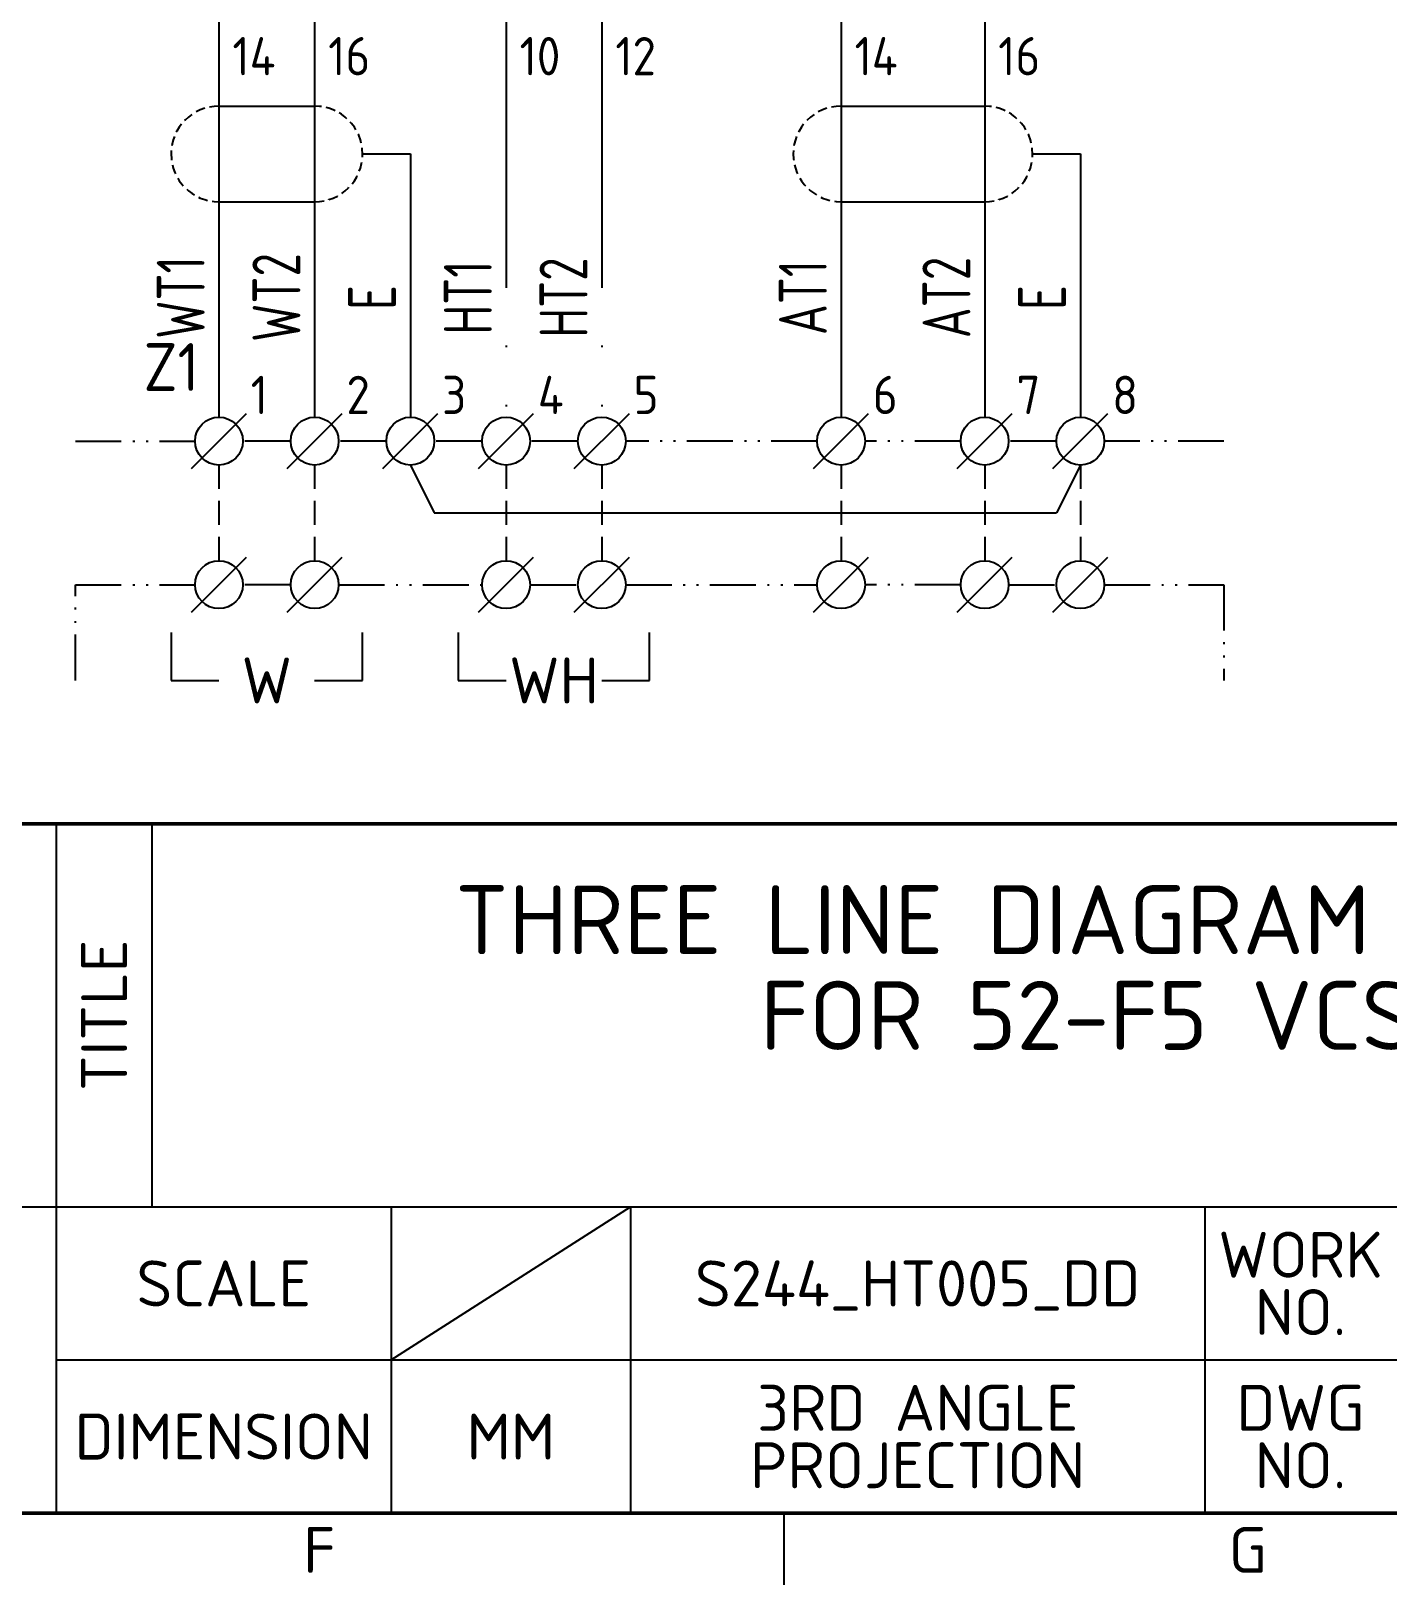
# Model space of a CAD drawing. Header units: millimetres. Extents: x 0 to 556, y 1 to 306.
# Drawn here: x 267.7 to 338.6, y 2.8 to 83.9 of the extents above; entities that cross this region are included whole.
import ezdxf
from ezdxf.enums import TextEntityAlignment as Align

# ---------------------------------------------------------------- set-up
doc = ezdxf.new("R2010")
doc.units = ezdxf.units.MM
for name, pattern in [('ACAD_ISO12W100', [21, 12, -3, 0, -3, 0, -3]), ('DASHED', [0.75, 0.5, -0.25]), ('HIDDEN', [0.375, 0.25, -0.125])]:
    doc.linetypes.add(name, pattern=pattern)
for name, color, linetype in [('LINK', 7, 'Continuous'), ('MISC', 7, 'Continuous'), ('Normal Text', 7, 'Continuous'), ('Sheet Line', 3, 'Continuous'), ('Sheet Text', 2, 'Continuous'), ('SYMS', 7, 'Continuous'), ('TAGS', 7, 'Continuous'), ('TERMS', 7, 'Continuous'), ('WIRE(DEFAULT)', 7, 'Continuous'), ('WIREFIXED', 7, 'Continuous')]:
    doc.layers.add(name, color=color, linetype=linetype)
doc.layers.add('Sheet Out Line', color=2, linetype='Continuous', lineweight=50)
doc.styles.add('WD', font='ISOCP2.shx')
doc.styles.add('WD_IEC', font='ISOCP2.shx', dxfattribs={"width": 1.1, "height": 2.4, "bigfont": 'whgtxt.shx'})

# ---------------------------------------------------------------- blocks, each defined once
blk = doc.blocks.new('VO72_TDT2')
for p, q in [((0, 2.5), (0, 0)), ((5, 2.5), (5, 0)), ((15, 2.5), (15, 0)), ((20, 2.5), (20, 0))]:
    blk.add_line(p, q)
blk.add_lwpolyline([(-2.5, 12.5), (22.5, 12.5), (22.5, 2.5), (-2.5, 2.5)], close=True)
at = {"style": 'WD', "width": 0.9}
blk.add_attdef('RATING2', text='', height=2.2, dxfattribs=at).set_placement((9.936, 12.452), align=Align.BOTTOM_CENTER)
at = {"style": 'WD'}
blk.add_attdef('TAG2', text='', height=2.4, dxfattribs=at).set_placement((10, 10.31), align=Align.MIDDLE_CENTER)
at = {"flags": 1}
for tag, p, height, style in [('INST', (23.301, 11.115), 1, 'WD_IEC'), ('LOC', (23.301, 9.915), 1, 'WD_IEC'), ('FAMILY', (23.301, 8.715), 1, 'WD_IEC'), ('XREF', (23.201, 7.502), 1, 'WD'), ('X8TERM01', (0, 0), 0.08, 'WD'), ('X8TERM02', (5, 0), 0.08, 'WD'), ('X8TERM03', (15, 0), 0.08, 'WD'), ('X8TERM04', (20, 0), 0.08, 'WD')]:
    blk.add_attdef(tag, p, '', height=height, dxfattribs=dict(at, style=style))
at = {"style": 'WD', "width": 0.9}
blk.add_attdef('RATING12', text='', height=2.4, dxfattribs=at).set_placement((10, 7.11), align=Align.MIDDLE_CENTER)
at = {"style": 'WD_IEC'}
for tag, p in [('TEXT1', (-0.008, 3.468)), ('TEXT2', (4.992, 3.468)), ('TEXT3', (14.992, 3.468)), ('TEXT4', (19.992, 3.468))]:
    blk.add_attdef(tag, text='', height=2.5, dxfattribs=at).set_placement(p, align=Align.MIDDLE)
at = {"linetype": 'Continuous', "style": 'WD'}
for tag, p in [('TERM01', (0.705, -0.892)), ('TERM02', (5.705, -0.892)), ('TERM03', (15.705, -0.892)), ('TERM04', (20.705, -0.892))]:
    blk.add_attdef(tag, p, '', height=2, dxfattribs=at)
blk = doc.blocks.new('VS0_11')
blk.add_line((0, 1.25), (0, -1.25))
at = {"linetype": 'DASHED'}
blk.add_arc((0, 0), 2.5, 90, 270, dxfattribs=at)
at = {"style": 'WD_IEC', "flags": 1}
for tag, p in [('X1LINKR', (0, 2.5)), ('X2TERM01', (0, 1.25)), ('X4TERM01', (-2.5, 0)), ('X8TERM01', (0, -1.25)), ('X1LINKL', (0, -2.5))]:
    blk.add_attdef(tag, p, '', height=0.32, dxfattribs=at)
blk = doc.blocks.new('VS0_21')
blk.add_line((0, 1.25), (0, -1.25))
at = {"linetype": 'DASHED'}
blk.add_arc((0, 0), 2.5, 270, 90, dxfattribs=at)
at = {"style": 'WD_IEC', "flags": 1}
blk.add_attdef('X1TERMDESC02', text='', height=2, rotation=90, dxfattribs=at).set_placement((3.76, 0.25), align=Align.TOP_LEFT)
for tag, p in [('WD_NOTJUMPERED', (2.5, 1.787)), ('X1TERM02', (2.5, 0))]:
    blk.add_attdef(tag, p, '', height=0.32, rotation=90, dxfattribs=at)
for tag, p in [('X4LINKR', (0, 2.5)), ('X2TERM01', (0, 1.25)), ('X8TERM01', (0, -1.25)), ('X4LINKL', (0, -2.5))]:
    blk.add_attdef(tag, p, '', height=0.32, dxfattribs=at)
blk = doc.blocks.new('WD_WNV')
at = {"linetype": 'Continuous', "style": 'WD_IEC', "width": 0.8}
blk.add_attdef('WIRENO', text='', height=2.5, rotation=90, dxfattribs=at).set_placement((-0.75, 0), align=Align.CENTER)
at = {"style": 'WD_IEC', "flags": 1}
for tag, p in [('W04USER', (-1, 0.875)), ('W05USER', (-1, 0.75)), ('W03USER', (-1, 1)), ('W02USER', (-1, 1.125)), ('W01USER', (-1, 1.25)), ('W08USER', (-1, 0.375)), ('W09USER', (-1, 0.25)), ('W06USER', (-1, 0.625)), ('W07USER', (-1, 0.5)), ('W10USER', (-1, 0.125))]:
    blk.add_attdef(tag, text='', height=0.08, dxfattribs=at).set_placement(p, align=Align.CENTER)
blk = doc.blocks.new('HT0W_TB1')
blk.add_circle((0, 0), 1.25)
at = {"layer": 'SYMS'}
blk.add_line((-1.439, -1.439), (1.439, 1.439), dxfattribs=at)
at = {"style": 'WD_IEC', "flags": 1}
for tag, p in [('INST', (-1.036, 7.871)), ('LOC', (-1.036, 4.871))]:
    blk.add_attdef(tag, text='', height=2.5, dxfattribs=at).set_placement(p, align=Align.BOTTOM_RIGHT)
at = {"style": 'WD_IEC'}
blk.add_attdef('TAGSTRIP', text='', height=2.5, dxfattribs=at).set_placement((-1.036, 1.871), align=Align.BOTTOM_RIGHT)
blk.add_attdef('TERM01', text='', height=2, dxfattribs=at).set_placement((1.657, 0.812), align=Align.BOTTOM_LEFT)
at = {"flags": 1}
for tag, p, height, style in [('X2TERM01', (0, 1.25), 0.25, 'WD_IEC'), ('X4LINK', (-1.25, 0), 0.01, 'WD'), ('X4TERM01', (-1.25, 0), 0.25, 'WD_IEC'), ('STRIPSEQ', (-0.023, -0.023), 0.025, 'WD_IEC'), ('X1LINK', (1.25, 0), 0.01, 'WD'), ('X1TERM01', (1.25, 0), 0.25, 'WD_IEC'), ('LINKTERM', (-0.023, -0.061), 0.025, 'WD_IEC'), ('X8TERM01', (0, -1.25), 0.25, 'WD_IEC')]:
    blk.add_attdef(tag, p, '', height=height, dxfattribs=dict(at, style=style))
at = {"style": 'WD_IEC', "flags": 1}
for tag, height, p in [('CAT', 1, (-1.952, -2.368)), ('MFG', 1, (-2.094, -3.633)), ('ASSYCODE', 1, (-2.043, -4.923)), ('DESC1', 2, (-1.784, -7.616)), ('DESC2', 2, (-1.784, -10.058)), ('DESC3', 2, (-1.784, -12.548))]:
    blk.add_attdef(tag, text='', height=height, dxfattribs=at).set_placement(p, align=Align.RIGHT)
blk = doc.blocks.new('HT0_TB1')
blk.add_circle((0, 0), 1.25)
at = {"layer": 'SYMS'}
blk.add_line((-1.439, -1.439), (1.439, 1.439), dxfattribs=at)
at = {"flags": 1}
for tag, p, height, style in [('X2TERM01', (0, 1.25), 0.25, 'WD_IEC'), ('X4LINK', (-1.25, 0), 0.01, 'WD'), ('X4TERM01', (-1.25, 0), 0.25, 'WD_IEC'), ('X1LINK', (1.25, 0), 0.01, 'WD'), ('X1TERM01', (1.25, 0), 0.25, 'WD_IEC'), ('X8TERM01', (0, -1.25), 0.25, 'WD_IEC')]:
    blk.add_attdef(tag, p, '', height=height, dxfattribs=dict(at, style=style))
blk = doc.blocks.new('VO72_TDT1')
at = {"layer": 'SYMS'}
for p, q in [((0, 2.5), (0, 0)), ((7.5, 2.5), (7.5, 0))]:
    blk.add_line(p, q, dxfattribs=at)
blk.add_lwpolyline([(-2.5, 12.5), (10, 12.5), (10, 2.5), (-2.5, 2.5)], close=True, dxfattribs=at)
at = {"style": 'WD'}
for tag, height, width, p in [('RATING2', 2.2, 0.9, (3.738, 14.415)), ('RATING12', 2.4, 0.75, (3.657, 6.994))]:
    blk.add_attdef(tag, text='', height=height, dxfattribs=dict(at, width=width)).set_placement(p, align=Align.MIDDLE_CENTER)
blk.add_attdef('TAG2', text='', height=2.4, dxfattribs=at).set_placement((3.635, 8.973), align=Align.CENTER)
at = {"flags": 1}
for tag, style, p in [('INST', 'WD_IEC', (-3.065, 9.996)), ('LOC', 'WD_IEC', (-3.065, 8.796)), ('FAMILY', 'WD_IEC', (-3.065, 7.596)), ('XREF', 'WD', (-3.165, 6.383))]:
    blk.add_attdef(tag, text='', height=1, dxfattribs=dict(at, style=style)).set_placement(p, align=Align.RIGHT)
at = {"style": 'WD_IEC'}
for tag, p in [('TEXT1', (-0.008, 3.468)), ('TEXT2', (7.492, 3.468))]:
    blk.add_attdef(tag, text='', height=2.5, dxfattribs=at).set_placement(p, align=Align.MIDDLE)
at = {"linetype": 'Continuous', "style": 'WD'}
for tag, p in [('TERM04', (0.705, -0.892)), ('TERM05', (8.205, -0.892))]:
    blk.add_attdef(tag, p, '', height=2, dxfattribs=at)
at = {"style": 'WD', "flags": 1}
for tag, p in [('X8TERM01', (0, 0)), ('X8TERM02', (7.5, 0))]:
    blk.add_attdef(tag, p, '', height=0.08, dxfattribs=at)
blk = doc.blocks.new('LSSA3')
at = {"layer": 'Sheet Line'}
for p, q in [((269, 42.5), (269, 6.5)), ((274, 42.5), (274, 22.5)), ((164, 22.5), (404, 22.5)), ((286.5, 22.5), (286.5, 6.5)), ((286.5, 14.5), (299, 22.5)), ((299, 22.5), (299, 6.5)), ((329, 22.5), (329, 6.5)), ((269, 14.5), (404, 14.5)), ((307, 6.5), (307, 2.75))]:
    blk.add_line(p, q, dxfattribs=at)
at = {"layer": 'Sheet Out Line'}
blk.add_line((16, 42.5), (404, 42.5), dxfattribs=at)
blk.add_lwpolyline([(16, 6.5), (404, 6.5), (404, 283.5), (16, 283.5)], close=True, dxfattribs=at)
at = {"style": 'WD_IEC', "width": 1.1}
for tag, height, p in [('DESC4', 2.4, (57.5, 39.5)), ('CUSTOMERS31', 3.8, (219, 38)), ('TITLE1', 3.6, (333, 37.5)), ('CUSTOMERS21', 3.8, (219, 35.25)), ('DESC3', 2.4, (57.5, 33.5)), ('CUSTOMERS32', 3.8, (219, 32.5)), ('TITLE2', 3.6, (333, 32.5)), ('CUSTOMERS22', 3.8, (219, 29.75)), ('RN', 3.5, (398, 28.75)), ('TITLE3', 3.6, (333, 27.5)), ('DESC2', 2.4, (57.5, 27.5)), ('CUSTOMERS33', 3.8, (219, 27)), ('DESC1', 2.4, (57.5, 21.5)), ('FILE', 2.4, (314, 18.5)), ('WORKNO', 3.5, (365.5, 18.5)), ('DESC0', 2.4, (57.5, 15.5)), ('SHN', 2.4, (395, 12)), ('TSH', 2.4, (401, 9))]:
    blk.add_attdef(tag, text='', height=height, dxfattribs=at).set_placement(p, align=Align.MIDDLE_CENTER)
at = {"style": 'WD_IEC'}
for tag, p in [('DATE4', (96.5, 39.5)), ('DRWN4', (111.5, 39.5)), ('DSGN4', (126.5, 39.5)), ('CHKD4', (141.5, 39.5)), ('APPD4', (156.5, 39.5)), ('DATE3', (96.5, 33.5)), ('DRWN3', (111.5, 33.5)), ('DSGN3', (126.5, 33.5)), ('CHKD3', (141.5, 33.5)), ('APPD3', (156.5, 33.5)), ('DATE2', (96.5, 27.5)), ('DRWN2', (111.5, 27.5)), ('DSGN2', (126.5, 27.5)), ('CHKD2', (141.5, 27.5)), ('APPD2', (156.5, 27.5)), ('DATE1', (96.5, 21.5)), ('DRWN1', (111.5, 21.5)), ('DSGN1', (126.5, 21.5)), ('CHKD1', (141.5, 21.5)), ('APPD1', (156.5, 21.5)), ('DATE0', (96.5, 15.5)), ('DRWN0', (111.5, 15.5)), ('DSGN0', (126.5, 15.5)), ('CHKD0', (141.5, 15.5)), ('APPD0', (156.5, 15.5))]:
    blk.add_attdef(tag, text='', height=2.4, dxfattribs=at).set_placement(p, align=Align.MIDDLE_CENTER)
at = {"style": 'WD_IEC', "width": 1.1}
for tag, p in [('DWG1ST', (345, 10.5)), ('DWGNO', (373.491, 10.5))]:
    blk.add_attdef(tag, text='', height=3.5, dxfattribs=at).set_placement(p, align=Align.MIDDLE_LEFT)
at = {"style": 'WD_IEC', "width": 1.1, "flags": 9}
blk.add_attdef('WD_TB', (0, 0), '', height=2.4, dxfattribs=at)
at = {"layer": 'Sheet Text', "style": 'WD_IEC', "width": 1.1}
blk.add_text('TITLE', height=2.4, rotation=90, dxfattribs=at).set_placement((271.5, 32.5), align=Align.MIDDLE_CENTER)
for s, p in [('WORK', (334, 20)), ('SCALE', (277.75, 18.5)), ('NO.', (334, 17)), ('3RD ANGLE', (314, 12)), ('DWG', (334, 12)), ('DIMENSION', (277.75, 10.5)), ('MM', (292.75, 10.5)), ('PROJECTION', (314, 9)), ('NO.', (334, 9))]:
    blk.add_text(s, height=2.4, dxfattribs=at).set_placement(p, align=Align.MIDDLE_CENTER)
for s, p in [('F', (282.75, 3.375)), ('G', (331.25, 3.375))]:
    blk.add_text(s, height=2.4, dxfattribs=at).set_placement(p, align=Align.CENTER)

msp = doc.modelspace()

# ---------------------------------------------------------------- linework, layer by layer
at = {"linetype": 'ACAD_ISO12W100', "ltscale": 0.2}
for p, q in [((270, 62.5), (276.25, 62.5)), ((281.25, 62.5), (278.75, 62.5)), ((286.25, 62.5), (283.75, 62.5)), ((291.25, 62.5), (288.75, 62.5)), ((296.25, 62.5), (293.75, 62.5)), ((308.75, 62.5), (298.75, 62.5)), ((316.25, 62.5), (311.25, 62.5)), ((321.25, 62.5), (318.75, 62.5)), ((330, 62.5), (323.75, 62.5)), ((270, 50), (270, 55)), ((270, 55), (276.25, 55)), ((281.25, 55), (278.75, 55)), ((283.75, 55), (291.25, 55)), ((293.75, 55), (296.25, 55)), ((298.75, 55), (308.75, 55)), ((316.25, 55), (311.25, 55)), ((318.75, 55), (321.25, 55)), ((323.75, 55), (330, 55)), ((330, 55), (330, 50))]:
    msp.add_line(p, q, dxfattribs=at)
at = {"linetype": 'HIDDEN', "ltscale": 5}
for p, q in [((277.5, 61.25), (277.5, 56.25)), ((282.5, 61.25), (282.5, 56.25)), ((292.5, 61.25), (292.5, 56.25)), ((297.5, 61.25), (297.5, 56.25)), ((310, 61.25), (310, 56.25)), ((317.5, 61.25), (317.5, 56.25)), ((322.5, 61.25), (322.5, 56.25))]:
    msp.add_line(p, q, dxfattribs=at)
for p, q in [((287.5, 61.25), (288.75, 58.75)), ((322.5, 61.25), (321.25, 58.75)), ((288.75, 58.75), (321.25, 58.75))]:
    msp.add_line(p, q)
at = {"linetype": 'Continuous'}
for p, q in [((275, 52.5), (275, 50)), ((285, 50), (285, 52.5)), ((290, 52.5), (290, 50)), ((300, 50), (300, 52.5)), ((275, 50), (277.5, 50)), ((282.5, 50), (285, 50)), ((290, 50), (292.5, 50)), ((297.5, 50), (300, 50))]:
    msp.add_line(p, q, dxfattribs=at)
at = {"layer": 'LINK'}
for points in [[(277.5, 80), (282.5, 80)], [(310, 80), (317.5, 80)], [(277.5, 75), (282.5, 75)], [(310, 75), (317.5, 75)]]:
    msp.add_lwpolyline(points, dxfattribs=at)
at = {"layer": 'WIRE(DEFAULT)', "linetype": 'Continuous'}
for p, q in [((277.5, 82.5), (277.5, 63.75)), ((282.5, 82.5), (282.5, 63.75)), ((310, 82.5), (310, 78.75)), ((317.5, 82.5), (317.5, 78.75)), ((285, 77.5), (287.5, 77.5)), ((287.5, 77.5), (287.5, 63.75)), ((320, 77.5), (322.5, 77.5)), ((322.5, 77.5), (322.5, 63.75)), ((310, 76.25), (310, 63.75)), ((317.5, 76.25), (317.5, 63.75))]:
    msp.add_line(p, q, dxfattribs=at)
at = {"layer": 'WIRE(DEFAULT)', "linetype": 'ACAD_ISO12W100'}
for p, q in [((292.5, 82.5), (292.5, 63.75)), ((297.5, 82.5), (297.5, 63.75))]:
    msp.add_line(p, q, dxfattribs=at)

# ---------------------------------------------------------------- block references
at = {"layer": 'SYMS'}
ref = msp.add_blockref('LSSA3', (0, 0), dxfattribs=at)
ref.add_attrib('FILE', 'S244_HT005_DD', dxfattribs={"layer": 'MISC', "height": 2.4, "style": 'WD_IEC', "width": 1.1}).set_placement((314, 18.5), align=Align.MIDDLE_CENTER)
ref.add_attrib('TITLE1', 'THREE LINE DIAGRAM OF 6.6KV SWGR.', dxfattribs={"layer": 'MISC', "height": 3.6, "style": 'WD_IEC', "width": 1.1}).set_placement((333, 37.5), align=Align.MIDDLE_CENTER)
ref.add_attrib('TITLE2', 'FOR 52-F5 VCS (MOTOR)', dxfattribs={"layer": 'MISC', "height": 3.6, "style": 'WD_IEC', "width": 1.1}).set_placement((333, 32.5), align=Align.MIDDLE_CENTER)
at = {"layer": 'SYMS', "linetype": 'Continuous'}
ref = msp.add_blockref('VO72_TDT2', (277.5, 82.5), dxfattribs=at)
ref.add_attrib('TEXT2', '-', dxfattribs={"layer": 'MISC', "height": 2.5, "style": 'WD_IEC'}).set_placement((282.492, 85.968), align=Align.MIDDLE)
ref.add_attrib('TEXT1', '+', dxfattribs={"layer": 'MISC', "height": 2.5, "style": 'WD_IEC'}).set_placement((277.492, 85.968), align=Align.MIDDLE)
ref.add_attrib('TERM04', '12', (298.205, 81.608), dxfattribs={"layer": 'TERMS', "linetype": 'Continuous', "height": 2, "style": 'WD'})
ref.add_attrib('TERM03', '10', (293.205, 81.608), dxfattribs={"layer": 'TERMS', "linetype": 'Continuous', "height": 2, "style": 'WD'})
ref.add_attrib('TERM02', '16', (283.205, 81.608), dxfattribs={"layer": 'TERMS', "linetype": 'Continuous', "height": 2, "style": 'WD'})
ref.add_attrib('TERM01', '14', (278.205, 81.608), dxfattribs={"layer": 'TERMS', "linetype": 'Continuous', "height": 2, "style": 'WD'})
ref.add_attrib('RATING2', 'DC4-20mA 1WH/1Pulse', dxfattribs={"layer": 'MISC', "height": 2.2, "style": 'WD', "width": 0.9}).set_placement((287.436, 94.952), align=Align.BOTTOM_CENTER)
ref.add_attrib('TAG2', 'G3', dxfattribs={"layer": 'TAGS', "height": 2.4, "style": 'WD'}).set_placement((287.5, 92.81), align=Align.MIDDLE_CENTER)
ref.add_attrib('RATING12', 'W,WH T/D', dxfattribs={"layer": 'MISC', "height": 2.4, "style": 'WD', "width": 0.9}).set_placement((287.5, 89.61), align=Align.MIDDLE_CENTER)
at = {"layer": 'SYMS'}
ref = msp.add_blockref('VO72_TDT1', (310, 82.5), dxfattribs=at)
ref.add_attrib('TERM05', '16', (318.205, 81.608), dxfattribs={"layer": 'TERMS', "linetype": 'Continuous', "height": 2, "style": 'WD'})
ref.add_attrib('TERM04', '14', (310.705, 81.608), dxfattribs={"layer": 'TERMS', "linetype": 'Continuous', "height": 2, "style": 'WD'})
ref.add_attrib('RATING2', 'DC4-20mA', dxfattribs={"layer": 'MISC', "height": 2.2, "style": 'WD', "width": 0.9}).set_placement((313.738, 96.915), align=Align.MIDDLE_CENTER)
ref.add_attrib('TEXT2', '-', dxfattribs={"layer": 'MISC', "height": 2.5, "style": 'WD_IEC'}).set_placement((317.492, 85.968), align=Align.MIDDLE)
ref.add_attrib('TEXT1', '+', dxfattribs={"layer": 'MISC', "height": 2.5, "style": 'WD_IEC'}).set_placement((309.992, 85.968), align=Align.MIDDLE)
ref.add_attrib('TAG2', 'G4', dxfattribs={"layer": 'TAGS', "height": 2.4, "style": 'WD'}).set_placement((313.635, 91.473), align=Align.CENTER)
ref.add_attrib('RATING12', 'A T/D', dxfattribs={"layer": 'MISC', "height": 2.4, "style": 'WD', "width": 0.75}).set_placement((313.657, 89.494), align=Align.MIDDLE_CENTER)
at = {"layer": 'SYMS', "linetype": 'Continuous'}
for name, p in [('VS0_11', (277.5, 77.5)), ('VS0_21', (282.5, 77.5)), ('VS0_11', (310, 77.5)), ('VS0_21', (317.5, 77.5))]:
    msp.add_blockref(name, p, dxfattribs=at)
at = {"layer": 'SYMS'}
ref = msp.add_blockref('HT0W_TB1', (277.5, 62.5), dxfattribs=at)
ref.add_attrib('TAGSTRIP', 'Z1', dxfattribs={"layer": 'TAGS', "height": 2.5, "style": 'WD_IEC'}).set_placement((276.464, 64.371), align=Align.BOTTOM_RIGHT)
ref.add_attrib('TERM01', '1', dxfattribs={"layer": 'TERMS', "height": 2, "style": 'WD_IEC'}).set_placement((279.157, 63.312), align=Align.BOTTOM_LEFT)
ref = msp.add_blockref('HT0W_TB1', (282.5, 62.5), dxfattribs=at)
ref.add_attrib('TERM01', '2', dxfattribs={"layer": 'TERMS', "height": 2, "style": 'WD_IEC'}).set_placement((284.157, 63.312), align=Align.BOTTOM_LEFT)
ref = msp.add_blockref('HT0W_TB1', (287.5, 62.5), dxfattribs=at)
ref.add_attrib('TERM01', '3', dxfattribs={"layer": 'TERMS', "height": 2, "style": 'WD_IEC'}).set_placement((289.157, 63.312), align=Align.BOTTOM_LEFT)
ref = msp.add_blockref('HT0W_TB1', (292.5, 62.5), dxfattribs=at)
ref.add_attrib('TERM01', '4', dxfattribs={"layer": 'TERMS', "height": 2, "style": 'WD_IEC'}).set_placement((294.157, 63.312), align=Align.BOTTOM_LEFT)
ref = msp.add_blockref('HT0W_TB1', (297.5, 62.5), dxfattribs=at)
ref.add_attrib('TERM01', '5', dxfattribs={"layer": 'TERMS', "height": 2, "style": 'WD_IEC'}).set_placement((299.157, 63.312), align=Align.BOTTOM_LEFT)
ref = msp.add_blockref('HT0W_TB1', (310, 62.5), dxfattribs=at)
ref.add_attrib('TERM01', '6', dxfattribs={"layer": 'TERMS', "height": 2, "style": 'WD_IEC'}).set_placement((311.657, 63.312), align=Align.BOTTOM_LEFT)
ref = msp.add_blockref('HT0W_TB1', (317.5, 62.5), dxfattribs=at)
ref.add_attrib('TERM01', '7', dxfattribs={"layer": 'TERMS', "height": 2, "style": 'WD_IEC'}).set_placement((319.157, 63.312), align=Align.BOTTOM_LEFT)
ref = msp.add_blockref('HT0W_TB1', (322.5, 62.5), dxfattribs=at)
ref.add_attrib('TERM01', '8', dxfattribs={"layer": 'TERMS', "height": 2, "style": 'WD_IEC'}).set_placement((324.157, 63.312), align=Align.BOTTOM_LEFT)
for p in [(277.5, 55), (282.5, 55), (292.5, 55), (297.5, 55), (310, 55), (317.5, 55), (322.5, 55)]:
    msp.add_blockref('HT0_TB1', p, dxfattribs=at)
at = {"layer": 'WIREFIXED', "linetype": 'ACAD_ISO12W100'}
ref = msp.add_blockref('WD_WNV', (277.5, 70), dxfattribs=at)
ref.add_attrib('WIRENOF', 'WT1', dxfattribs={"linetype": 'Continuous', "height": 2.5, "rotation": 90, "style": 'WD_IEC', "width": 0.8}).set_placement((276.75, 70), align=Align.CENTER)
ref = msp.add_blockref('WD_WNV', (282.5, 70), dxfattribs=at)
ref.add_attrib('WIRENOF', 'WT2', dxfattribs={"linetype": 'Continuous', "height": 2.5, "rotation": 90, "style": 'WD_IEC', "width": 0.8}).set_placement((281.75, 70), align=Align.CENTER)
ref = msp.add_blockref('WD_WNV', (292.5, 70), dxfattribs=at)
ref.add_attrib('WIRENOF', 'HT1', dxfattribs={"linetype": 'Continuous', "height": 2.5, "rotation": 90, "style": 'WD_IEC', "width": 0.8}).set_placement((291.75, 70), align=Align.CENTER)
ref = msp.add_blockref('WD_WNV', (297.5, 70), dxfattribs=at)
ref.add_attrib('WIRENOF', 'HT2', dxfattribs={"linetype": 'Continuous', "height": 2.5, "rotation": 90, "style": 'WD_IEC', "width": 0.8}).set_placement((296.75, 70), align=Align.CENTER)
at = {"layer": 'WIREFIXED', "linetype": 'Continuous'}
ref = msp.add_blockref('WD_WNV', (310, 70), dxfattribs=at)
ref.add_attrib('WIRENOF', 'AT1', dxfattribs={"linetype": 'Continuous', "height": 2.5, "rotation": 90, "style": 'WD_IEC', "width": 0.8}).set_placement((309.25, 70), align=Align.CENTER)
ref = msp.add_blockref('WD_WNV', (317.5, 70), dxfattribs=at)
ref.add_attrib('WIRENOF', 'AT2', dxfattribs={"linetype": 'Continuous', "height": 2.5, "rotation": 90, "style": 'WD_IEC', "width": 0.8}).set_placement((316.75, 70), align=Align.CENTER)
ref = msp.add_blockref('WD_WNV', (287.5, 70), dxfattribs=at)
ref.add_attrib('WIRENOF', 'E', dxfattribs={"linetype": 'Continuous', "height": 2.5, "rotation": 90, "style": 'WD_IEC', "width": 0.8}).set_placement((286.75, 70), align=Align.CENTER)
ref = msp.add_blockref('WD_WNV', (322.5, 70), dxfattribs=at)
ref.add_attrib('WIRENOF', 'E', dxfattribs={"linetype": 'Continuous', "height": 2.5, "rotation": 90, "style": 'WD_IEC', "width": 0.8}).set_placement((321.75, 70), align=Align.CENTER)

# ---------------------------------------------------------------- texts
at = {"layer": 'Normal Text', "linetype": 'Continuous', "char_height": 2.4, "width": 2.5, "attachment_point": 5, "style": 'WD_IEC'}
for s, insert in [('W', (280, 50)), ('WH', (295, 50))]:
    msp.add_mtext(s, dxfattribs=dict(at, insert=insert))

doc.saveas('drawing.dxf')
